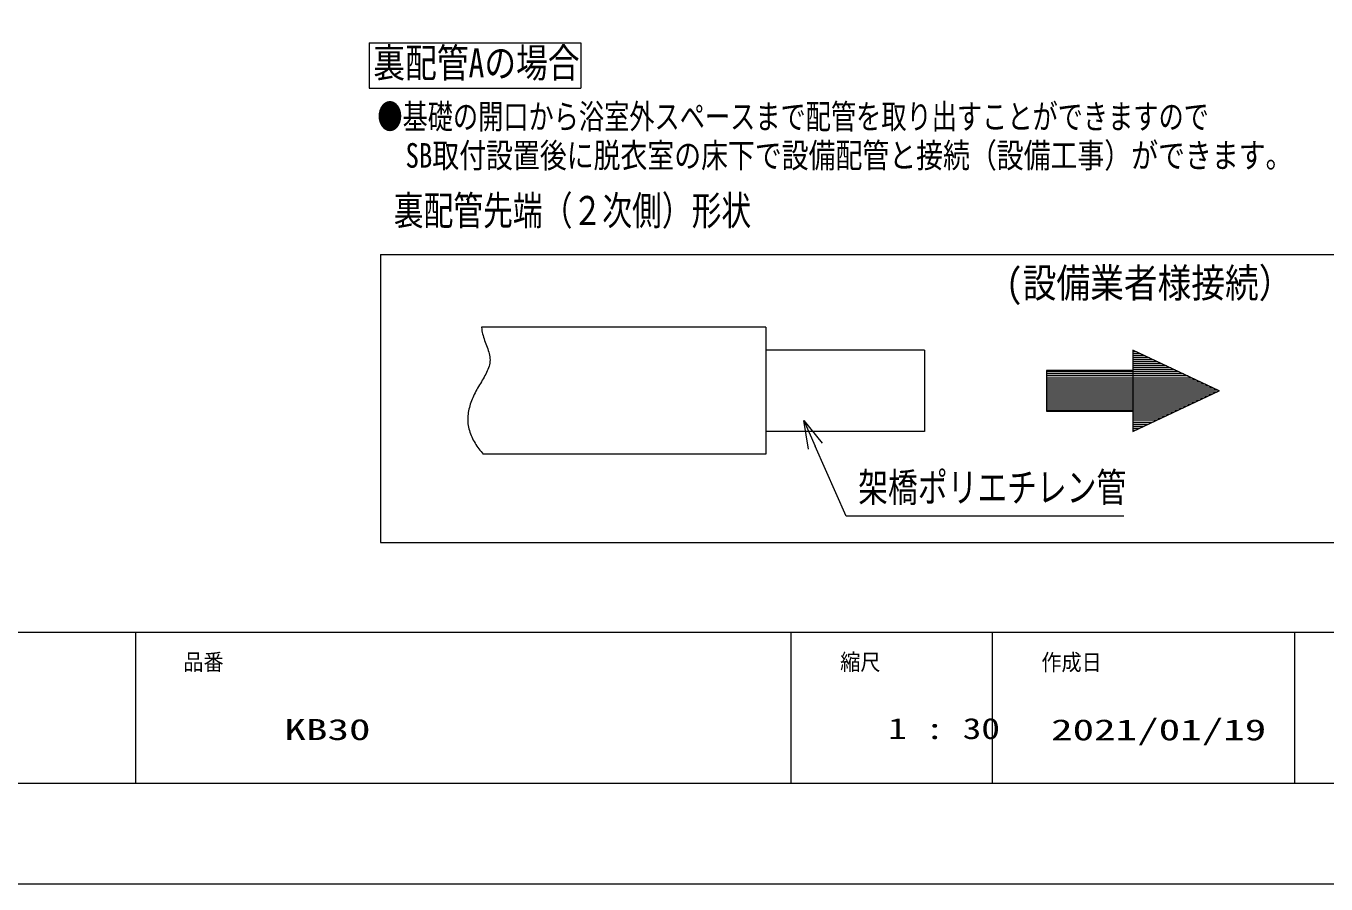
# Model space of a CAD drawing. Units: millimetres on the paper. Extents: x -375 to 305, y -152 to 152.
# Drawn here: x -71.9 to 57.1, y -148.5 to -63.3 of the extents above; entities that cross this region are included whole.
import ezdxf
from ezdxf.enums import TextEntityAlignment as Align

# ---------------------------------------------------------------- set-up
doc = ezdxf.new("R2010")
doc.units = ezdxf.units.MM
for name, color, linetype, lineweight in [('0-1_RV', 7, 'Continuous', 9), ('0-2_0', 7, 'Continuous', 9), ('0-3_1図面枠', 7, 'Continuous', 9), ('0-4_図面枠', 3, 'Continuous', 9), ('0-5_DEFPOINTS', 7, 'Continuous', 9)]:
    doc.layers.add(name, color=color, linetype=linetype, lineweight=lineweight)
doc.styles.add('ＭＳ ゴシック', font='')
doc.styles.get('ＭＳ ゴシック').set_extended_font_data('MS Gothic')

# ---------------------------------------------------------------- blocks, each defined once
blk = doc.blocks.new('_OPEN30')
at = {"layer": '0-2_0'}
blk.add_line((0, 0), (-1, 0), dxfattribs=at)
blk.add_lwpolyline([(-1, 0.2679), (0, 0), (-1, -0.2679)], dxfattribs=at)

msp = doc.modelspace()

# ---------------------------------------------------------------- linework, layer by layer
at = {"layer": '0-1_RV'}
for p, q in [((-37.852, -64.984), (-37.852, -69.48)), ((-37.852, -64.984), (-16.852, -64.984)), ((-16.852, -64.984), (-16.852, -69.48)), ((-37.852, -69.48), (-16.852, -69.48)), ((-36.724, -85.994), (-36.724, -114.586)), ((-36.724, -85.994), (103.637, -85.994)), ((1.512, -93.235), (-26.696, -93.235)), ((1.512, -93.235), (1.512, -105.832)), ((17.258, -95.501), (1.512, -95.501)), ((17.258, -95.501), (17.258, -103.566)), ((37.944, -95.501), (37.944, -103.566)), ((37.944, -95.501), (46.508, -99.533)), ((38.296, -95.666), (37.944, -95.666)), ((38.72, -95.866), (37.944, -95.866)), ((39.145, -96.066), (37.944, -96.066)), ((39.57, -96.266), (37.944, -96.266)), ((39.995, -96.466), (37.944, -96.466)), ((40.419, -96.666), (37.944, -96.666)), ((29.38, -97.517), (29.38, -101.55)), ((29.38, -97.517), (29.38, -101.55)), ((37.944, -97.517), (29.38, -97.517)), ((42.543, -97.666), (29.38, -97.666)), ((42.968, -97.866), (29.38, -97.866)), ((40.844, -96.866), (37.944, -96.866)), ((41.269, -97.066), (37.944, -97.066)), ((41.693, -97.266), (37.944, -97.266)), ((42.118, -97.466), (37.944, -97.466)), ((43.392, -98.066), (29.38, -98.066)), ((43.817, -98.266), (29.38, -98.266)), ((44.242, -98.466), (29.38, -98.466)), ((44.667, -98.666), (29.38, -98.666)), ((45.091, -98.866), (29.38, -98.866)), ((45.516, -99.066), (29.38, -99.066)), ((45.941, -99.266), (29.38, -99.266)), ((46.366, -99.466), (29.38, -99.466)), ((46.226, -99.666), (29.38, -99.666)), ((45.802, -99.866), (29.38, -99.866)), ((45.377, -100.066), (29.38, -100.066)), ((44.952, -100.266), (29.38, -100.266)), ((44.528, -100.466), (29.38, -100.466)), ((46.508, -99.533), (37.944, -103.566)), ((44.103, -100.666), (29.38, -100.666)), ((43.678, -100.866), (29.38, -100.866)), ((43.253, -101.066), (29.38, -101.066)), ((42.829, -101.266), (29.38, -101.266)), ((42.404, -101.466), (29.38, -101.466)), ((37.944, -101.55), (29.38, -101.55)), ((41.979, -101.666), (37.944, -101.666)), ((41.554, -101.866), (37.944, -101.866)), ((41.13, -102.066), (37.944, -102.066)), ((40.705, -102.266), (37.944, -102.266)), ((40.28, -102.466), (37.944, -102.466)), ((39.855, -102.666), (37.944, -102.666)), ((39.431, -102.866), (37.944, -102.866)), ((39.006, -103.066), (37.944, -103.066)), ((17.258, -103.566), (1.512, -103.566)), ((38.581, -103.266), (37.944, -103.266)), ((38.156, -103.466), (37.944, -103.466)), ((1.512, -105.832), (-26.514, -105.832)), ((-36.724, -114.586), (103.637, -114.586))]:
    msp.add_line(p, q, dxfattribs=at)
for points in [[(-26.696, -93.235), (-26.674, -93.401), (-26.648, -93.567), (-26.617, -93.732), (-26.581, -93.896), (-26.54, -94.06), (-26.492, -94.224), (-26.438, -94.388), (-26.381, -94.551), (-26.32, -94.714), (-26.258, -94.877), (-26.195, -95.039), (-26.134, -95.201), (-26.075, -95.363), (-26.02, -95.524), (-25.97, -95.684), (-25.927, -95.844), (-25.892, -96.004), (-25.866, -96.162), (-25.85, -96.32), (-25.847, -96.477), (-25.855, -96.634), (-25.875, -96.79), (-25.906, -96.945), (-25.946, -97.1), (-25.996, -97.254), (-26.053, -97.408), (-26.118, -97.562), (-26.189, -97.716), (-26.266, -97.869), (-26.347, -98.023), (-26.433, -98.177), (-26.522, -98.331), (-26.613, -98.485), (-26.705, -98.64), (-26.798, -98.795), (-26.891, -98.95), (-26.983, -99.107), (-27.072, -99.264), (-27.16, -99.421)], [(-27.16, -99.421), (-27.245, -99.58), (-27.327, -99.738), (-27.406, -99.898), (-27.481, -100.058), (-27.553, -100.219), (-27.622, -100.38), (-27.686, -100.542), (-27.746, -100.704), (-27.801, -100.866), (-27.852, -101.029), (-27.898, -101.192), (-27.939, -101.355), (-27.974, -101.518), (-28.003, -101.682), (-28.027, -101.846), (-28.045, -102.01), (-28.056, -102.174), (-28.06, -102.337), (-28.058, -102.501), (-28.049, -102.665), (-28.032, -102.829), (-28.009, -102.993), (-27.977, -103.156), (-27.939, -103.319), (-27.895, -103.481), (-27.844, -103.642), (-27.787, -103.802), (-27.725, -103.961), (-27.656, -104.119), (-27.583, -104.274), (-27.505, -104.429), (-27.422, -104.581), (-27.335, -104.731), (-27.244, -104.878), (-27.148, -105.023), (-27.05, -105.166), (-26.948, -105.305), (-26.843, -105.442), (-26.736, -105.575)], [(-26.736, -105.575), (-26.626, -105.705), (-26.514, -105.832), (-26.514, -105.832)], [(37.024, -111.975), (9.484, -111.975), (6.42, -105.025)]]:
    msp.add_lwpolyline(points, dxfattribs=at)
msp.add_lwpolyline([(29.38, -97.517), (29.38, -101.55), (37.944, -101.55), (37.944, -103.566), (46.508, -99.533), (37.944, -95.501), (37.944, -97.517)], close=True, dxfattribs=at)
at = {"layer": '0-2_0'}
for p, q in [((-61.017, -123.498), (-61.017, -138.498)), ((3.983, -123.498), (3.983, -138.498)), ((23.983, -123.498), (23.983, -138.498)), ((53.983, -123.498), (53.983, -138.498))]:
    msp.add_line(p, q, dxfattribs=at)
at = {"layer": '0-4_図面枠'}
msp.add_line((-291.017, -123.498), (108.983, -123.498), dxfattribs=at)
msp.add_lwpolyline([(-291.017, -138.498), (108.983, -138.498), (108.983, 138.502), (-291.017, 138.502)], close=True, dxfattribs=at)
at = {"layer": '0-5_DEFPOINTS'}
msp.add_line((118.983, -148.498), (-301.017, -148.498), dxfattribs=at)

# ---------------------------------------------------------------- block references
at = {"layer": '0-1_RV', "xscale": 2.77, "yscale": 2.77, "rotation": 113.79457}
msp.add_blockref('_OPEN30', (5.302, -102.49), dxfattribs=at)

# ---------------------------------------------------------------- texts
at = {"layer": '0-1_RV', "style": 'ＭＳ ゴシック'}
for s, height, width, p in [('裏配管Aの場合', 2.886, 0.8, (-37.425, -69.287)), ('●基礎の開口から浴室外スペースまで配管を取り出すことができますので', 2.444, 0.75, (-37.027, -74.265)), ('\u3000SB取付設置後に脱衣室の床下で設備配管と接続（設備工事）ができます。', 2.444, 0.8, (-36.898, -78.123)), ('裏配管先端（２次側）形状', 2.889, 0.75, (-35.397, -83.951)), ('(設備業者様接続）', 2.886, 0.85, (25.334, -91.138)), ('架橋ポリエチレン管', 2.889, 0.75, (10.683, -111.436))]:
    msp.add_text(s, height=height, dxfattribs=dict(at, width=width)).set_placement(p, align=Align.BOTTOM_LEFT)
at = {"layer": '0-3_1図面枠', "style": 'ＭＳ ゴシック'}
for s, height, width, p in [('品番', 1.628, 0.9, (-56.276, -127.759)), ('縮尺', 1.628, 0.9, (8.896, -127.769)), ('作成日', 1.628, 0.9, (28.857, -127.788)), ('KB30', 2.092, 1.5, (-46.239, -134.834)), ('1 : 30', 2.092, 1.3, (13.65, -134.737)), ('2021/01/19', 2.092, 1.5, (29.822, -134.861))]:
    msp.add_text(s, height=height, dxfattribs=dict(at, width=width)).set_placement(p, align=Align.BOTTOM_LEFT)

doc.saveas('drawing.dxf')
